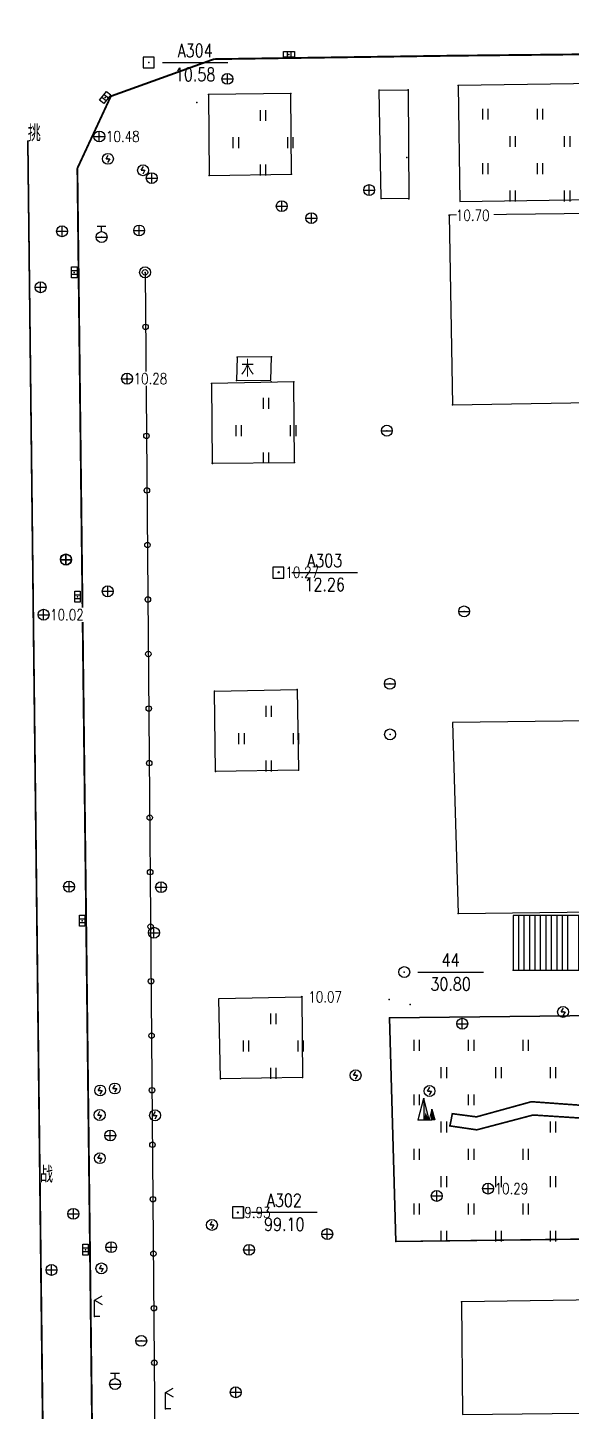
# Model space of a CAD drawing. Extents: x 871 to 1488, y 1110 to 1509.
# Drawn here: x 1212.4 to 1262.2, y 1286.8 to 1413.7 of the extents above; entities that cross this region are included whole.
import ezdxf
from ezdxf.enums import TextEntityAlignment as Align

# ---------------------------------------------------------------- set-up
doc = ezdxf.new("R2010")
doc.units = 0
doc.header["$LTSCALE"] = 0.5
doc.header["$PDSIZE"] = 0.2
doc.linetypes.add('X3', pattern=[5, 4, -1])
doc.layers.get('0').update_dxf_attribs({"linetype": 'CONTINUOUS'})
doc.layers.add('ASSIST', color=7, linetype='CONTINUOUS', plot=False)
for name, color, linetype in [('DLDW', 11, 'CONTINUOUS'), ('DLSS', 4, 'CONTINUOUS'), ('GCD', 1, 'CONTINUOUS'), ('GXYZ', 2, 'CONTINUOUS'), ('JMD', 6, 'CONTINUOUS'), ('KZD', 1, 'CONTINUOUS'), ('SXSS', 5, 'CONTINUOUS'), ('ZBTZ', 3, 'CONTINUOUS'), ('ZDH', 1, 'CONTINUOUS')]:
    doc.layers.add(name, color=color, linetype=linetype)
doc.styles.add('HZ', font='rs.shx', dxfattribs={"width": 0.8, "bigfont": 'hztxt.shx'})
doc.linetypes.add('1161', pattern='A,0,[149,AAA.SHX,S=0.15,R=0,X=0,Y=0],-1.6', length=1.6)

# ---------------------------------------------------------------- blocks, each defined once
blk = doc.blocks.new('gc052')
for p, q in [((0, 3), (1.39, 3.8)), ((0, 3), (1.39, 2.2)), ((0, 0), (0, 3)), ((1, 0), (0, 0))]:
    blk.add_line(p, q)
blk = doc.blocks.new('*U25')
at = {"linetype": 'Continuous'}
for points in [[(1.33, 1.33), (2, 0), (1, 4)], [(1.33, 1.33), (1, 4), (1, 0)], [(1.33, 1.33), (1, 0), (2, 0)]]:
    blk.add_solid(points, dxfattribs=at)
blk = doc.blocks.new('*U24')
at = {"linetype": 'Continuous'}
for points in [[(2.67, 0.67), (2.5, 2), (2.5, 0)], [(2.67, 0.67), (3, 0), (2.5, 2)], [(2.67, 0.67), (2.5, 0), (3, 0)]]:
    blk.add_solid(points, dxfattribs=at)
blk = doc.blocks.new('gc021')
for p, q in [((2, 0), (1, 4)), ((1, 4), (1, 0)), ((1, 0), (2, 0)), ((2.5, 0), (2.5, 2)), ((2.5, 2), (3, 0)), ((3, 0), (2.5, 0))]:
    blk.add_line(p, q)
for points in [[(0, 0), (1, 4)], [(1, 4), (1, 0), (2, 0)], [(0, 0), (1, 0)], [(2.5, 2), (2, 0), (2.5, 0)]]:
    blk.add_lwpolyline(points)
at = {"linetype": 'Continuous'}
for name in ['*U25', '*U24']:
    blk.add_blockref(name, (0, 0), dxfattribs=at)
blk = doc.blocks.new('gc133')
for p, q in [((-1, 0), (1, 0)), ((-0.8, 2), (0.8, 2)), ((0, 1), (0, 2))]:
    blk.add_line(p, q)
blk.add_circle((0, 0), 1)
blk = doc.blocks.new('gc042')
blk.add_line((-1, 0), (1, 0))
blk.add_circle((0, 0), 1)
blk = doc.blocks.new('gc041')
for p, q in [((-1, 0.5), (1, 0.5)), ((-1, -0.5), (-1, 0.5)), ((-0.33, 0.5), (-0.33, -0.5)), ((0.33, 0.5), (0.33, -0.5)), ((1, 0.5), (1, -0.5)), ((1, -0.5), (-1, -0.5))]:
    blk.add_line(p, q)
blk = doc.blocks.new('gc043')
for p, q in [((-1, 0), (1, 0)), ((0, -1), (0, 1))]:
    blk.add_line(p, q)
blk.add_circle((0, 0), 1)
blk = doc.blocks.new('gc050')
for p, q in [((-0.35, 0), (0.05, 0.69)), ((-0.35, 0), (0.35, 0)), ((0.35, 0), (-0.06, -0.69))]:
    blk.add_line(p, q)
blk.add_circle((0, 0), 1)
blk = doc.blocks.new('gc188')
blk.add_circle((0, 0), 1)
blk = doc.blocks.new('gc170')
at = {"linetype": 'Continuous'}
blk.add_circle((0, 0), 0.5, dxfattribs=at)
blk = doc.blocks.new('GC200')
at = {"linetype": 'Continuous', "const_width": 0.2, "flags": 128}
blk.add_lwpolyline([(-0.1, 0, 1), (0.1, 0, 1)], format="xyb", close=True, dxfattribs=at)
blk = doc.blocks.new('gc323')
at = {"flags": 128}
for points in [[(-0.5, 0), (-0.5, 2)], [(0.5, 0), (0.5, 2)]]:
    blk.add_lwpolyline(points, dxfattribs=at)
blk = doc.blocks.new('gc261')
blk.add_lwpolyline([(-1, -1), (1, -1), (1, 1), (-1, 1)], close=True)
blk.add_point((0, 0))
blk = doc.blocks.new('gc257')
blk.add_circle((0, 0), 1)
blk.add_point((0, 0))

msp = doc.modelspace()

# ---------------------------------------------------------------- linework, layer by layer
at = {"linetype": 'Continuous'}
msp.add_line((1214.6, 1212.3, 9.02), (1212.36, 1403.27, 10.34), dxfattribs=at)
at = {"layer": 'ASSIST', "linetype": 'Continuous'}
msp.add_line((1223.11, 1391.25, 10.41), (1224.61, 1215, 9.19), dxfattribs=at)
at = {"layer": 'ASSIST', "linetype": 'Continuous', "flags": 128}
msp.add_lwpolyline([(1256.83, 1327.25), (1262.86, 1327.25), (1262.86, 1332.27), (1256.83, 1332.27)], close=True, dxfattribs=at)
at = {"layer": 'DLSS', "linetype": 'Continuous', "const_width": 0.175, "flags": 128}
msp.add_lwpolyline([(1216.91, 1400.79), (1219.98, 1407.4), (1229.42, 1410.8), (1250.92, 1411.11), (1311.19, 1411.75), (1376.78, 1412.59), (1417.27, 1413.42), (1464.48, 1413.6), (1466.04, 1413.51), (1469.01, 1412.49), (1470.72, 1410.79), (1472.65, 1406.1), (1472.65, 1402.07), (1472.92, 1379.64), (1472.95, 1376.26), (1473.17, 1359.79), (1473.21, 1355.64), (1474.02, 1285.2)], dxfattribs=at)
at = {"layer": 'DLSS', "linetype": 'Continuous', "const_width": 0.175, "elevation": 10.24, "flags": 128}
msp.add_lwpolyline([(1334.91, 1208.64), (1333.13, 1205.64), (1231.83, 1204.43), (1225.12, 1206.48), (1221.87, 1209.53), (1220, 1212.53), (1219.11, 1216.6), (1219.04, 1217.81), (1216.91, 1400.79)], dxfattribs=at)
at = {"layer": 'DLSS', "linetype": 'X3', "flags": 128}
msp.add_lwpolyline([(1274.42, 1321.24, 0.15, 0.15, 0), (1278.84, 1316.27, 0.15, 0.15, 0), (1282.91, 1313.95, 0.15, 0.15, 0), (1279.22, 1310.44, 0.15, 0.15, 0), (1277.62, 1310.62, 0.15, 0.15, 0), (1274.23, 1312.7, 0.15, 0.15, 0), (1268.54, 1311.68, 0.15, 0.15, 0), (1263.64, 1314.83, 0.15, 0.15, 0), (1258.52, 1315.2, 0.15, 0.15, 0), (1253.48, 1313.81, 0.15, 0.15, 0), (1251.27, 1314.1, 0.15, 0.15, 0), (1251.05, 1312.98, 0.15, 0.15, 0), (1253.51, 1312.62, 0.15, 0.15, 0), (1258.67, 1313.98, 0.15, 0.15, 0), (1263.33, 1313.68, 0.15, 0.15, 0), (1268.45, 1310.46, 0.15, 0.15, 0), (1274.11, 1311.5, 0.15, 0.15, 0), (1276.91, 1309.65, 0.15, 0.15, 0), (1278.63, 1309.15, 0.15, 0.15, 0), (1277.07, 1306.59, 0, 0, 0)], format="xyseb", dxfattribs=at)
at = {"layer": 'JMD', "linetype": 'Continuous'}
for p, q in [((1262.86, 1332.27), (1256.83, 1332.27)), ((1256.86, 1327.25), (1256.86, 1332.27)), ((1257.36, 1327.25), (1257.36, 1332.27)), ((1257.86, 1327.25), (1257.86, 1332.27)), ((1258.36, 1327.25), (1258.36, 1332.27)), ((1258.86, 1327.25), (1258.86, 1332.27)), ((1259.36, 1327.25), (1259.36, 1332.27)), ((1259.86, 1327.25), (1259.86, 1332.27)), ((1260.36, 1327.25), (1260.36, 1332.27)), ((1260.86, 1327.25), (1260.86, 1332.27)), ((1261.36, 1327.25), (1261.36, 1332.27)), ((1261.86, 1327.25), (1261.86, 1332.27)), ((1256.83, 1327.25), (1262.86, 1327.25))]:
    msp.add_line(p, q, dxfattribs=at)
at = {"layer": 'JMD', "linetype": 'Continuous', "flags": 128}
for points, elevation in [([(1314.19, 1397.22), (1250.99, 1396.48), (1251.28, 1379.1), (1314.48, 1380.17)], 14.32), ([(1251.79, 1332.47), (1311.71, 1333.19), (1311.67, 1336.78), (1317.21, 1336.85), (1317.04, 1350.76), (1251.28, 1349.97)], 10.73), ([(1252.11, 1296.85), (1252.21, 1286.51), (1315.23, 1287.22), (1315.05, 1301.18), (1308.77, 1301.11), (1308.78, 1297.68)], 10.68)]:
    msp.add_lwpolyline(points, close=True, dxfattribs=dict(at, elevation=elevation))
msp.add_lwpolyline([(1234.7, 1383.5), (1231.56, 1383.47), (1231.5, 1381.34), (1234.64, 1381.37)], close=True, dxfattribs=at)
at = {"layer": 'KZD', "linetype": 'Continuous'}
for p, q in [((1224.7, 1410.49), (1230.7, 1410.49)), ((1248.11, 1327.09), (1254.11, 1327.09))]:
    msp.add_line(p, q, dxfattribs=at)
at = {"layer": 'ZBTZ', "linetype": '1161', "flags": 128}
for points, elevation in [([(1315.48, 1398.68), (1315.21, 1409.3), (1251.81, 1408.37), (1251.96, 1397.75)], 14.43), ([(1228.94, 1407.55), (1229, 1400.13), (1236.54, 1400.24), (1236.46, 1407.64)], 10.89), ([(1229.46, 1352.85), (1237.06, 1353), (1237.17, 1345.6), (1229.58, 1345.49)], 10.16), ([(1237.47, 1324.81), (1237.55, 1317.43), (1230.01, 1317.3), (1229.88, 1324.67)], 10.07)]:
    msp.add_lwpolyline(points, close=True, dxfattribs=dict(at, elevation=elevation))
at = {"layer": 'ZBTZ', "linetype": 'Continuous', "elevation": 11.24, "flags": 128}
msp.add_lwpolyline([(1244.56, 1407.96), (1247.21, 1407.99), (1247.27, 1398), (1244.76, 1398.02)], close=True, dxfattribs=at)
at = {"layer": 'ZBTZ', "linetype": '1161', "flags": 128}
msp.add_lwpolyline([(1229.2, 1381.05), (1229.26, 1373.74), (1236.81, 1373.8), (1236.76, 1381.2)], close=True, dxfattribs=at)
at = {"layer": 'ZDH', "linetype": 'Continuous'}
for p in [(1236.3, 1411.24, 10.88), (1250.92, 1411.11, 11.19), (1229.42, 1410.8, 10.72), (1230.66, 1408.99, 10.93), (1251.81, 1408.37, 11.36), (1219.46, 1407.28, 10.41), (1219.98, 1407.4, 10.43), (1228.94, 1407.55, 10.89), (1236.46, 1407.64, 11.06), (1244.56, 1407.96, 11.24), (1247.21, 1407.99, 11.31), (1227.86, 1406.82, 10.83), (1212.36, 1403.27, 10.34), (1218.92, 1403.71, 10.48), (1216.91, 1400.79, 10.26), (1219.71, 1401.66, 10.48), (1247.1, 1401.77, 11.17), (1222.93, 1400.61, 10.52), (1223.72, 1399.89, 10.52), (1229, 1400.13, 10.61), (1236.54, 1400.24, 10.74), (1243.65, 1398.79, 10.66), (1243.68, 1398.77, 10.66), (1235.64, 1397.32, 10.59), (1244.76, 1398.02, 10.59), (1247.27, 1398, 10.59), (1238.35, 1396.22, 10.6), (1238.38, 1396.2, 10.6), (1250.99, 1396.48, 10.7), (1215.51, 1395.02, 10.22), (1219.13, 1394.48, 9.75), (1222.57, 1395.09, 10.43), (1216.63, 1391.24, 10.15), (1223.11, 1391.25, 10.41), (1213.54, 1389.88, 10.21), (1231.56, 1383.47, 10.37), (1234.7, 1383.5, 10.4), (1221.46, 1381.5, 10.28), (1229.2, 1381.05, 10.33), (1229.21, 1381.05, 10.32), (1231.5, 1381.34, 10.34), (1234.67, 1381.2, 10.37), (1236.76, 1381.2, 10.39), (1251.28, 1379.1, 10.73), (1245.27, 1376.73, 10.48), (1229.26, 1373.74, 10.27), (1229.29, 1373.72, 10.28), (1236.81, 1373.8, 10.32), (1215.85, 1364.93, 10.02), (1215.87, 1364.9, 10.02), (1235.37, 1363.75, 10.27), (1216.93, 1361.51, 9.96), (1219.69, 1362, 10.14), (1252.35, 1360.16, 10.75), (1213.81, 1359.85, 10.02), (1229.46, 1352.85, 10.16), (1237.06, 1353, 10.24), (1245.54, 1353.53, 10.42), (1245.56, 1348.88, 10.4), (1229.58, 1345.49, 10.11), (1237.17, 1345.6, 10.21), (1216.15, 1334.92, 9.79), (1224.58, 1334.87, 9.98), (1251.79, 1332.47, 10.73), (1217.34, 1331.79, 9.71), (1223.93, 1330.69, 9.93), (1256.83, 1327.25, 10.71), (1246.85, 1327.09, -0.02), (1237.47, 1324.81, 10.07), (1245.49, 1324.57, 10.18), (1247.42, 1324.11, 10.23), (1261.42, 1323.43, 10.29), (1245.51, 1322.88, 10.18), (1252.18, 1322.35, 10.33), (1230.01, 1317.3, 9.95), (1237.55, 1317.43, 10.07), (1242.4, 1317.62, 10.18), (1219, 1316.23, 9.79), (1220.34, 1316.41, 9.8), (1249.18, 1316.18, 10.52), (1258.52, 1315.2, 10.53), (1218.95, 1313.98, 9.78), (1224.03, 1313.95, 9.83), (1248.15, 1313.53, 10.48), (1251.27, 1314.1, 10.51), (1253.48, 1313.81, 10.53), (1258.67, 1313.98, 10.53), (1219.92, 1312.1, 9.77), (1251.05, 1312.98, 10.48), (1253.51, 1312.62, 10.5), (1218.97, 1310.02, 9.75), (1254.54, 1307.23, 10.29), (1249.84, 1306.56, 10.41), (1216.54, 1304.92, 9.59), (1231.61, 1305.04, 9.93), (1229.24, 1303.9, 9.86), (1239.81, 1303.06, 10.16), (1220.01, 1301.86, 9.69), (1246.08, 1302.37, 10.21), (1217.66, 1301.63, 9.52), (1232.64, 1301.62, 9.97), (1214.54, 1299.77, 9.57), (1219.11, 1299.91, 9.66), (1252.11, 1296.85, 10.68), (1218.48, 1295.51, 9.62), (1222.76, 1293.27, 9.62), (1220.36, 1289.31, 9.53), (1231.42, 1288.56, 9.85), (1224.98, 1287.04, 9.59)]:
    msp.add_point(p, dxfattribs=at)

# ---------------------------------------------------------------- block references
at = {"layer": 'DLDW', "linetype": 'Continuous', "xscale": 0.5, "yscale": 0.5}
msp.add_blockref('gc021', (1248.15, 1313.53, 10.48), dxfattribs=at)
at = {"layer": 'DLSS', "linetype": 'Continuous', "xscale": 0.5, "yscale": 0.5}
for p in [(1218.48, 1295.51, 9.62), (1224.98, 1287.04, 9.59)]:
    msp.add_blockref('gc052', p, dxfattribs=at)
at = {"layer": 'GXYZ', "linetype": 'Continuous', "xscale": 0.5, "yscale": 0.5}
for name, p in [('gc041', (1236.3, 1411.24, 10.88)), ('gc043', (1230.66, 1408.99, 10.93)), ('gc043', (1218.92, 1403.71, 10.48)), ('gc050', (1219.71, 1401.66, 10.48)), ('gc050', (1222.93, 1400.61, 10.52)), ('gc043', (1223.72, 1399.89, 10.52)), ('gc043', (1243.65, 1398.79, 10.66)), ('gc043', (1235.64, 1397.32, 10.59)), ('gc043', (1238.35, 1396.22, 10.6)), ('gc043', (1215.51, 1395.02, 10.22)), ('gc133', (1219.13, 1394.48, 9.75)), ('gc043', (1222.57, 1395.09, 10.43)), ('gc188', (1223.11, 1391.25, 10.41)), ('gc043', (1213.54, 1389.88, 10.21)), ('gc043', (1221.46, 1381.5, 10.28)), ('gc042', (1245.27, 1376.73, 10.48)), ('gc043', (1215.85, 1364.93, 10.02)), ('gc043', (1215.87, 1364.9, 10.02)), ('gc043', (1219.69, 1362, 10.14)), ('gc043', (1213.81, 1359.85, 10.02)), ('gc042', (1252.35, 1360.16, 10.75)), ('gc042', (1245.54, 1353.53, 10.42)), ('gc188', (1245.56, 1348.88, 10.4)), ('gc043', (1216.15, 1334.92, 9.79)), ('gc043', (1224.58, 1334.87, 9.98)), ('gc043', (1223.93, 1330.69, 9.93)), ('gc050', (1261.42, 1323.43, 10.29)), ('gc043', (1252.18, 1322.35, 10.33)), ('gc050', (1242.4, 1317.62, 10.18)), ('gc050', (1219, 1316.23, 9.79)), ('gc050', (1220.34, 1316.41, 9.8)), ('gc050', (1249.18, 1316.18, 10.52)), ('gc050', (1218.95, 1313.98, 9.78)), ('gc050', (1224.03, 1313.95, 9.83)), ('gc043', (1219.92, 1312.1, 9.77)), ('gc050', (1218.97, 1310.02, 9.75)), ('gc043', (1249.84, 1306.56, 10.41)), ('gc043', (1254.54, 1307.23, 10.29)), ('gc043', (1216.54, 1304.92, 9.59)), ('gc050', (1229.24, 1303.9, 9.86)), ('gc043', (1239.81, 1303.06, 10.16)), ('gc043', (1220.01, 1301.86, 9.69)), ('gc043', (1232.64, 1301.62, 9.97)), ('gc043', (1214.54, 1299.77, 9.57)), ('gc050', (1219.11, 1299.91, 9.66)), ('gc042', (1222.76, 1293.27, 9.62)), ('gc133', (1220.36, 1289.31, 9.53)), ('gc043', (1231.42, 1288.56, 9.85))]:
    msp.add_blockref(name, p, dxfattribs=at)
at = {"layer": 'GXYZ', "linetype": 'Continuous'}
for p, xscale, yscale, rotation in [((1219.46, 1407.28, 10.41), 0.4999999999999994, 0.4999999999999994, 51.09629549000262), ((1216.63, 1391.24, 10.15), 0.5, 0.5, 90), ((1216.93, 1361.51, 9.96), 0.5, 0.5, 90), ((1217.34, 1331.79, 9.71), 0.5, 0.5, 90), ((1217.66, 1301.63, 9.52), 0.5, 0.5, 90)]:
    msp.add_blockref('gc041', p, dxfattribs=dict(at, xscale=xscale, yscale=yscale, rotation=rotation))
at = {"layer": 'KZD', "linetype": 'Continuous', "xscale": 0.5, "yscale": 0.5}
for name, p in [('gc261', (1223.45, 1410.49, 10.58)), ('gc257', (1246.86, 1327.09, 30.8))]:
    msp.add_blockref(name, p, dxfattribs=at)
at = {"layer": 'ZBTZ', "linetype": 'Continuous', "xscale": 0.5, "yscale": 0.5}
for p in [(1233.94, 1405.13), (1254.31, 1405.25), (1259.31, 1405.25), (1231.44, 1402.63), (1236.44, 1402.63), (1256.81, 1402.75), (1261.81, 1402.75), (1233.94, 1400.13), (1254.31, 1400.25), (1259.31, 1400.25), (1256.81, 1397.75), (1261.81, 1397.75), (1234.2, 1378.74), (1231.7, 1376.24), (1236.7, 1376.24), (1234.2, 1373.74), (1234.46, 1350.49), (1231.96, 1347.99), (1236.96, 1347.99), (1234.46, 1345.49), (1234.88, 1322.3), (1232.38, 1319.8), (1237.38, 1319.8), (1248.01, 1319.87), (1253.01, 1319.87), (1258.01, 1319.87), (1234.88, 1317.3), (1250.51, 1317.37), (1255.51, 1317.37), (1260.51, 1317.37), (1248.01, 1314.87), (1253.01, 1314.87), (1250.51, 1312.37), (1260.51, 1312.37), (1248.01, 1309.87), (1253.01, 1309.87), (1258.01, 1309.87), (1250.51, 1307.37), (1260.51, 1307.37), (1248.01, 1304.87), (1253.01, 1304.87), (1258.01, 1304.87), (1250.51, 1302.37), (1255.51, 1302.37), (1260.51, 1302.37)]:
    msp.add_blockref('gc323', p, dxfattribs=at)
at = {"layer": 'ZBTZ', "linetype": 'Continuous', "xscale": 0.5, "yscale": 0.5, "rotation": 270.4859755593662}
for p in [(1223.11, 1391.25), (1223.16, 1386.25), (1223.2, 1381.25), (1223.24, 1376.25), (1223.28, 1371.25), (1223.33, 1366.25), (1223.37, 1361.25), (1223.41, 1356.25), (1223.45, 1351.25), (1223.49, 1346.25), (1223.54, 1341.25), (1223.58, 1336.25), (1223.62, 1331.25), (1223.66, 1326.25), (1223.71, 1321.25), (1223.75, 1316.25), (1223.79, 1311.25), (1223.83, 1306.26), (1223.88, 1301.26), (1223.92, 1296.26), (1223.96, 1291.26)]:
    msp.add_blockref('gc170', p, dxfattribs=at)

# ---------------------------------------------------------------- texts
at = {"layer": 'JMD', "linetype": 'Continuous', "style": 'HZ', "width": 0.8}
msp.add_text('木', height=1.5, dxfattribs=at).set_placement((1233.1, 1382.42), align=Align.MIDDLE_RIGHT)
at = {"layer": 'KZD', "linetype": 'Continuous', "style": 'HZ', "width": 0.8}
for s, p in [('A304', (1227.7, 1411.59)), ('10.58', (1227.7, 1409.39)), ('44', (1251.11, 1328.19)), ('30.80', (1251.11, 1325.99))]:
    msp.add_text(s, height=1.2, dxfattribs=at).set_placement(p, align=Align.MIDDLE)
at = {"layer": 'SXSS', "linetype": 'Continuous', "style": 'HZ', "width": 0.8}
for s, p in [('挑', (1212.36, 1403.27)), ('战', (1213.48, 1307.78))]:
    msp.add_text(s, height=1.5, dxfattribs=at).set_placement(p)

# ---------------------------------------------------------------- next in the draw order: wipeouts: each hides what was drawn before it
at = {"linetype": 'Continuous'}
for points in [[(1219.6, 1403.06), (1222.99, 1403.06), (1222.99, 1404.36), (1219.6, 1404.36)], [(1251.66, 1395.83), (1255.05, 1395.83), (1255.05, 1397.13), (1251.66, 1397.13)], [(1222.14, 1380.85), (1225.52, 1380.85), (1225.52, 1382.15), (1222.14, 1382.15)], [(1236.05, 1363.1), (1239.43, 1363.1), (1239.43, 1364.4), (1236.05, 1364.4)], [(1214.49, 1359.2), (1217.88, 1359.2), (1217.88, 1360.5), (1214.49, 1360.5)], [(1238.15, 1324.15), (1241.54, 1324.15), (1241.54, 1325.46), (1238.15, 1325.46)], [(1255.22, 1306.58), (1258.57, 1306.58), (1258.57, 1307.88), (1255.22, 1307.88)], [(1232.17, 1304.39), (1234.91, 1304.39), (1234.91, 1305.69), (1232.17, 1305.69)]]:
    msp.add_wipeout(points, dxfattribs=at)

# ---------------------------------------------------------------- next in the draw order: wipeouts: each hides what was drawn before it
for points in [[(1219.6, 1403.06), (1222.99, 1403.06), (1222.99, 1404.36), (1219.6, 1404.36)], [(1251.66, 1395.83), (1255.05, 1395.83), (1255.05, 1397.13), (1251.66, 1397.13)], [(1222.14, 1380.85), (1225.52, 1380.85), (1225.52, 1382.15), (1222.14, 1382.15)], [(1236.05, 1363.1), (1239.43, 1363.1), (1239.43, 1364.4), (1236.05, 1364.4)], [(1214.49, 1359.2), (1217.88, 1359.2), (1217.88, 1360.5), (1214.49, 1360.5)], [(1238.15, 1324.15), (1241.54, 1324.15), (1241.54, 1325.46), (1238.15, 1325.46)], [(1255.22, 1306.58), (1258.57, 1306.58), (1258.57, 1307.88), (1255.22, 1307.88)], [(1232.17, 1304.39), (1234.91, 1304.39), (1234.91, 1305.69), (1232.17, 1305.69)]]:
    msp.add_wipeout(points, dxfattribs=at)

# ---------------------------------------------------------------- next in the draw order: wipeouts: each hides what was drawn before it
for points in [[(1219.6, 1403.06), (1222.99, 1403.06), (1222.99, 1404.36), (1219.6, 1404.36)], [(1251.66, 1395.83), (1255.05, 1395.83), (1255.05, 1397.13), (1251.66, 1397.13)], [(1222.14, 1380.85), (1225.52, 1380.85), (1225.52, 1382.15), (1222.14, 1382.15)], [(1236.05, 1363.1), (1239.43, 1363.1), (1239.43, 1364.4), (1236.05, 1364.4)], [(1214.49, 1359.2), (1217.88, 1359.2), (1217.88, 1360.5), (1214.49, 1360.5)], [(1238.15, 1324.15), (1241.54, 1324.15), (1241.54, 1325.46), (1238.15, 1325.46)], [(1255.22, 1306.58), (1258.57, 1306.58), (1258.57, 1307.88), (1255.22, 1307.88)], [(1232.17, 1304.39), (1234.91, 1304.39), (1234.91, 1305.69), (1232.17, 1305.69)]]:
    msp.add_wipeout(points, dxfattribs=at)

# ---------------------------------------------------------------- next in the draw order: linework, layer by layer
at = {"linetype": 'Continuous', "flags": 128}
for points in [[(1212.36, 1403.27), (1214.6, 1212.3)], [(1296.4, 1303.04), (1246.08, 1302.37), (1245.51, 1322.88), (1273.05, 1323.2), (1302.33, 1323.54), (1302.27, 1318.42), (1300.99, 1318.43), (1301, 1312.02), (1304.94, 1312), (1304.95, 1312.8), (1314.45, 1312.84), (1314.49, 1303.11), (1296.4, 1303.04)]]:
    msp.add_lwpolyline(points, dxfattribs=at)
at = {"layer": 'KZD', "linetype": 'Continuous'}
for p, q in [((1236.57, 1363.72), (1242.57, 1363.72)), ((1232.87, 1305.06), (1238.87, 1305.06))]:
    msp.add_line(p, q, dxfattribs=at)
at = {"layer": 'ZBTZ', "linetype": '1161', "elevation": 10.21, "flags": 128}
msp.add_lwpolyline([(1275.76, 1302.76), (1275.73, 1306.56), (1277.07, 1306.59), (1278.63, 1309.15), (1276.91, 1309.65), (1274.11, 1311.5), (1268.45, 1310.46), (1263.33, 1313.68), (1258.67, 1313.98), (1253.51, 1312.62), (1251.05, 1312.98), (1251.27, 1314.1), (1253.48, 1313.81), (1258.52, 1315.2), (1263.64, 1314.83), (1268.54, 1311.68), (1274.23, 1312.7), (1277.62, 1310.62), (1279.22, 1310.44), (1282.91, 1313.95), (1278.84, 1316.27), (1274.42, 1321.24), (1273.07, 1321.22), (1273.05, 1323.2), (1245.51, 1322.88), (1246.08, 1302.37)], close=True, dxfattribs=at)

# ---------------------------------------------------------------- next in the draw order: block references
at = {"layer": 'GCD', "linetype": 'Continuous'}
ref = msp.add_blockref('GC200', (1218.92, 1403.71, 10.48), dxfattribs=dict(at, xscale=0.5, yscale=0.5, zscale=0.5))
ref.add_attrib('height', '10.48', dxfattribs={"linetype": 'Continuous', "height": 1, "style": 'HZ', "width": 0.8}).set_placement((1219.53, 1403.71, 10.48), align=Align.MIDDLE_LEFT)
ref = msp.add_blockref('GC200', (1250.99, 1396.48, 10.7), dxfattribs=dict(at, xscale=0.5, yscale=0.5, zscale=0.5))
ref.add_attrib('height', '10.70', dxfattribs={"linetype": 'Continuous', "height": 1, "style": 'HZ', "width": 0.8}).set_placement((1251.59, 1396.48, 10.7), align=Align.MIDDLE_LEFT)
ref = msp.add_blockref('GC200', (1221.46, 1381.5, 10.28), dxfattribs=dict(at, xscale=0.5, yscale=0.5, zscale=0.5))
ref.add_attrib('height', '10.28', dxfattribs={"linetype": 'Continuous', "height": 1, "style": 'HZ', "width": 0.8}).set_placement((1222.06, 1381.5, 10.28), align=Align.MIDDLE_LEFT)
ref = msp.add_blockref('GC200', (1235.37, 1363.75, 10.27), dxfattribs=dict(at, xscale=0.5, yscale=0.5, zscale=0.5))
ref.add_attrib('height', '10.27', dxfattribs={"linetype": 'Continuous', "height": 1, "style": 'HZ', "width": 0.8}).set_placement((1235.97, 1363.75, 10.27), align=Align.MIDDLE_LEFT)
ref = msp.add_blockref('GC200', (1213.81, 1359.85, 10.02), dxfattribs=dict(at, xscale=0.5, yscale=0.5, zscale=0.5))
ref.add_attrib('height', '10.02', dxfattribs={"linetype": 'Continuous', "height": 1, "style": 'HZ', "width": 0.8}).set_placement((1214.41, 1359.85, 10.02), align=Align.MIDDLE_LEFT)
ref = msp.add_blockref('GC200', (1237.47, 1324.81, 10.07), dxfattribs=dict(at, xscale=0.5, yscale=0.5, zscale=0.5))
ref.add_attrib('height', '10.07', dxfattribs={"linetype": 'Continuous', "height": 1, "style": 'HZ', "width": 0.8}).set_placement((1238.07, 1324.81, 10.07), align=Align.MIDDLE_LEFT)
ref = msp.add_blockref('GC200', (1254.54, 1307.23, 10.29), dxfattribs=dict(at, xscale=0.5, yscale=0.5, zscale=0.5))
ref.add_attrib('height', '10.29', dxfattribs={"linetype": 'Continuous', "height": 1, "style": 'HZ', "width": 0.8}).set_placement((1255.14, 1307.23, 10.29), align=Align.MIDDLE_LEFT)
ref = msp.add_blockref('GC200', (1231.61, 1305.04, 9.93), dxfattribs=dict(at, xscale=0.5, yscale=0.5, zscale=0.5))
ref.add_attrib('height', '9.93', dxfattribs={"linetype": 'Continuous', "height": 1, "style": 'HZ', "width": 0.8}).set_placement((1232.21, 1305.04, 9.93), align=Align.MIDDLE_LEFT)
at = {"layer": 'KZD', "linetype": 'Continuous', "xscale": 0.5, "yscale": 0.5}
for p in [(1235.32, 1363.72, 12.26), (1231.62, 1305.06, 99.1)]:
    msp.add_blockref('gc261', p, dxfattribs=at)
at = {"layer": 'ZBTZ', "linetype": 'Continuous', "xscale": 0.5, "yscale": 0.5}
msp.add_blockref('gc323', (1255.51, 1307.37), dxfattribs=at)

# ---------------------------------------------------------------- next in the draw order: texts
at = {"layer": 'KZD', "linetype": 'Continuous', "style": 'HZ', "width": 0.8}
for s, p in [('A303', (1239.57, 1364.82)), ('12.26', (1239.57, 1362.62)), ('A302', (1235.87, 1306.16)), ('99.10', (1235.87, 1303.96))]:
    msp.add_text(s, height=1.2, dxfattribs=at).set_placement(p, align=Align.MIDDLE)

doc.saveas('drawing.dxf')
